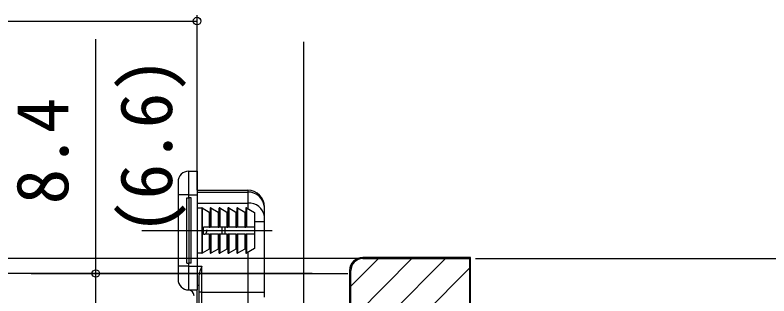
# Model space of a CAD drawing. Units: millimetres, scale not verified. Extents: x -525 to 525, y -783 to 779.
# Drawn here: x 319.4 to 446.5, y 367.4 to 414.7 of the extents above; entities that cross this region are included whole.
import ezdxf
from ezdxf.enums import TextEntityAlignment as Align

# ---------------------------------------------------------------- set-up
doc = ezdxf.new("R2010")
doc.units = ezdxf.units.MM
doc.header["$LTSCALE"] = 4
for name, color, linetype in [('0-3_YKK_11', 7, 'Continuous'), ('0-4_YKK_12', 2, 'Continuous'), ('0-5_YKK_13', 4, 'Continuous'), ('0-7_YKK_D', 6, 'Continuous'), ('0-9_YSS_K', 3, 'Continuous')]:
    doc.layers.add(name, color=color, linetype=linetype)
doc.styles.add('ＭＳ ゴシック', font='')
doc.styles.get('ＭＳ ゴシック').set_extended_font_data('MS Gothic')

msp = doc.modelspace()

# ---------------------------------------------------------------- linework, layer by layer
at = {"layer": '0-3_YKK_11'}
for points in [[(396.2, 353.7), (396.2, 373.9), (378, 373.9)], [(378, 373.7), (396, 373.7), (396, 353.7)], [(375.8, 371.7), (375.8, 276.117), (376.417, 275.5), (396.2, 275.5), (396.2, 299.7)], [(396, 353.7), (396, 299.7), (396, 275.7), (376.5, 275.7), (376, 276.2), (376, 371.7)]]:
    msp.add_lwpolyline(points, dxfattribs=at)
for radius in [2.2, 2]:
    msp.add_arc((378, 371.7), radius, 90.00001, 179.99999, dxfattribs=at)
at = {"layer": '0-4_YKK_12'}
for p, q in [((350.069, 385.226), (350.069, 410.191)), ((368.069, 358.928), (368.069, 410.191)), ((322.104, 371.2), (375.5, 371.2))]:
    msp.add_line(p, q, dxfattribs=at)
at = {"layer": '0-5_YKK_13'}
for p, q in [((348.669, 384.426), (348.669, 388.426)), ((346.869, 386.626), (346.869, 384.426)), ((350.069, 385.226), (358.619, 385.226)), ((358.619, 385.226), (358.619, 384.915)), ((346.869, 384.426), (346.869, 372.426)), ((348.669, 384.426), (346.869, 384.426)), ((348.369, 383.926), (348.669, 383.926)), ((348.369, 372.926), (348.369, 383.926)), ((348.669, 384.426), (350.069, 384.426)), ((348.669, 383.926), (348.669, 384.426)), ((349.105, 383.926), (348.669, 383.926)), ((348.769, 372.926), (348.769, 383.926)), ((349.105, 372.926), (349.105, 383.926)), ((350.069, 384.915), (358.619, 384.915)), ((350.069, 384.426), (350.069, 372.426)), ((358.619, 384.915), (358.619, 383.039)), ((350.069, 383.039), (358.619, 383.039)), ((358.619, 383.039), (358.619, 382.123)), ((350.069, 382.251), (350.869, 382.251)), ((350.869, 382.251), (350.869, 378.526)), ((350.919, 382.238), (352.119, 381.545)), ((350.919, 382.238), (350.919, 378.744)), ((352.119, 381.545), (352.119, 379.026)), ((352.269, 382.151), (352.269, 379.026)), ((352.419, 382.238), (353.619, 381.545)), ((352.419, 382.238), (352.419, 379.026)), ((353.619, 381.545), (353.619, 379.026)), ((353.769, 382.151), (353.769, 379.026)), ((353.919, 382.238), (355.119, 381.545)), ((353.919, 382.238), (353.919, 379.026)), ((355.119, 381.545), (355.119, 379.026)), ((355.269, 382.151), (355.269, 379.026)), ((355.419, 382.238), (356.619, 381.545)), ((355.419, 382.238), (355.419, 379.026)), ((356.619, 381.545), (356.619, 379.026)), ((356.769, 382.151), (356.769, 379.026)), ((356.919, 382.238), (358.119, 381.545)), ((356.919, 382.238), (356.919, 379.026)), ((358.119, 381.545), (358.119, 379.026)), ((358.269, 382.151), (358.269, 379.026)), ((358.419, 382.238), (359.769, 381.459)), ((358.419, 382.238), (358.419, 379.026)), ((361.419, 382.344), (361.419, 382.426)), ((361.419, 380.769), (361.419, 382.344)), ((361.419, 379.959), (361.419, 380.769)), ((351.169, 377.868), (351.169, 378.985)), ((352.119, 379.026), (351.369, 379.026)), ((352.119, 379.026), (352.269, 379.026)), ((352.419, 379.026), (352.269, 379.026)), ((353.619, 379.026), (352.419, 379.026)), ((353.619, 379.026), (353.769, 379.026)), ((353.919, 379.026), (353.769, 379.026)), ((355.119, 379.026), (353.919, 379.026)), ((354.243, 379.026), (354.243, 377.826)), ((354.762, 379.026), (354.762, 377.826)), ((355.119, 379.026), (355.269, 379.026)), ((355.419, 379.026), (355.269, 379.026)), ((356.619, 379.026), (355.419, 379.026)), ((356.619, 379.026), (356.769, 379.026)), ((356.919, 379.026), (356.769, 379.026)), ((358.119, 379.026), (356.919, 379.026)), ((358.119, 379.026), (358.269, 379.026)), ((358.419, 379.026), (358.269, 379.026)), ((359.769, 379.959), (361.419, 379.959)), ((359.769, 379.026), (359.769, 377.826)), ((361.419, 368.058), (361.419, 379.959)), ((340.765, 378.426), (362.759, 378.426)), ((350.869, 378.526), (350.869, 378.326)), ((350.869, 378.326), (350.869, 374.601)), ((350.919, 378.109), (350.919, 374.615)), ((352.119, 377.826), (351.369, 377.826)), ((352.119, 377.826), (352.269, 377.826)), ((352.119, 377.826), (352.119, 375.308)), ((352.269, 377.826), (352.269, 374.701)), ((352.419, 377.826), (352.269, 377.826)), ((353.619, 377.826), (352.419, 377.826)), ((352.419, 377.826), (352.419, 374.615)), ((353.619, 377.826), (353.769, 377.826)), ((353.619, 377.826), (353.619, 375.308)), ((353.769, 377.826), (353.769, 374.701)), ((353.919, 377.826), (353.769, 377.826)), ((355.119, 377.826), (353.919, 377.826)), ((353.919, 377.826), (353.919, 374.615)), ((355.119, 377.826), (355.269, 377.826)), ((355.119, 377.826), (355.119, 375.308)), ((355.269, 377.826), (355.269, 374.701)), ((355.419, 377.826), (355.269, 377.826)), ((356.619, 377.826), (355.419, 377.826)), ((355.419, 377.826), (355.419, 374.615)), ((356.619, 377.826), (356.769, 377.826)), ((356.619, 377.826), (356.619, 375.308)), ((356.769, 377.826), (356.769, 374.701)), ((356.919, 377.826), (356.769, 377.826)), ((358.119, 377.826), (356.919, 377.826)), ((356.919, 377.826), (356.919, 374.615)), ((358.119, 377.826), (358.269, 377.826)), ((358.119, 377.826), (358.119, 375.308)), ((358.269, 377.826), (358.269, 374.701)), ((358.419, 377.826), (358.269, 377.826)), ((359.769, 377.826), (358.419, 377.826)), ((358.419, 377.826), (358.419, 374.615)), ((359.769, 377.826), (359.769, 375.394)), ((352.119, 375.308), (350.919, 374.615)), ((353.619, 375.308), (352.419, 374.615)), ((355.119, 375.308), (353.919, 374.615)), ((356.619, 375.308), (355.419, 374.615)), ((358.119, 375.308), (356.919, 374.615)), ((359.769, 375.394), (358.419, 374.615)), ((350.869, 374.601), (350.069, 374.601)), ((358.619, 374.73), (358.619, 368.058)), ((348.369, 372.926), (348.669, 372.926)), ((349.105, 372.926), (348.669, 372.926)), ((348.669, 372.426), (348.669, 372.926)), ((346.869, 372.426), (346.869, 370.226)), ((348.669, 372.426), (346.869, 372.426)), ((346.869, 371.51), (346.869, 370.226)), ((348.669, 372.426), (350.069, 372.426)), ((348.669, 368.426), (348.669, 372.426)), ((350.069, 372.426), (350.069, 368.426)), ((350.069, 372.426), (350.869, 372.426)), ((350.869, 368.058), (350.869, 372.426)), ((350.369, 370.709), (350.369, 369.226)), ((350.069, 369.226), (350.369, 369.226)), ((350.369, 369.226), (350.369, 353.264)), ((348.669, 368.426), (350.069, 368.426)), ((350.069, 352.715), (350.069, 368.426)), ((350.869, 368.058), (350.369, 368.058)), ((350.869, 364.767), (350.869, 368.058)), ((350.869, 368.058), (358.619, 368.058)), ((358.619, 368.058), (361.419, 368.058)), ((358.619, 368.058), (358.619, 364.767)), ((361.419, 367.192), (361.419, 368.058))]:
    msp.add_line(p, q, dxfattribs=at)
for points in [[(348.669, 388.426), (350.069, 388.426), (350.069, 384.426)], [(359.769, 381.459), (359.769, 379.026), (358.419, 379.026)], [(346.869, 376.026), (346.869, 373.768), (346.869, 371.51)]]:
    msp.add_lwpolyline(points, dxfattribs=at)
for centre, radius, start, end in [((348.669, 386.626), 1.8, 90, 180), ((358.619, 382.426), 2.8, 0, 90), ((358.729, 382.225), 2.693, 2.5525, 92.34309), ((358.859, 380.473), 2.577, 6.60026, 95.34585), ((350.869, 382.151), 0.1, 60, 90), ((352.169, 381.632), 0.1, 240, 0), ((352.369, 382.151), 0.1, 60, 180), ((353.669, 381.632), 0.1, 240, 0), ((353.869, 382.151), 0.1, 60, 180), ((355.169, 381.632), 0.1, 240, 0), ((355.369, 382.151), 0.1, 60, 180), ((356.669, 381.632), 0.1, 240, 0), ((356.869, 382.151), 0.1, 60, 180), ((358.169, 381.632), 0.1, 240, 0), ((358.369, 382.151), 0.1, 60, 180), ((351.369, 378.526), 0.5, 90, 154.15807), ((351.369, 378.526), 0.5, 154.15807, 180), ((351.369, 378.326), 0.5, 180, 205.84193), ((351.369, 378.326), 0.5, 205.84193, 270), ((144.581, 427.751), 212.941, 346.48132, 346.65096), ((352.169, 375.221), 0.1, 0, 120), ((353.669, 375.221), 0.1, 0, 120), ((355.169, 375.221), 0.1, 0, 120), ((356.669, 375.221), 0.1, 0, 120), ((358.169, 375.221), 0.1, 0, 120), ((350.869, 374.701), 0.1, 270, 300), ((352.369, 374.701), 0.1, 180, 300), ((353.869, 374.701), 0.1, 180, 300), ((355.369, 374.701), 0.1, 180, 300), ((356.869, 374.701), 0.1, 180, 300), ((358.369, 374.701), 0.1, 180, 300), ((356.489, 369.859), 6.178, 155.44548, 172.09277), ((348.669, 370.226), 1.8, 180, 270), ((348.569, 367.428), 1, 0.00484, 87.94844)]:
    msp.add_arc(centre, radius, start, end, dxfattribs=at)
at = {"layer": '0-7_YKK_D'}
for p, q in [((350.069, 398.709), (350.069, 414.7)), ((108.931, 413.7), (350.069, 413.7)), ((377, 373.7), (292, 373.7)), ((336.412, 373.7), (312, 373.7)), ((397, 373.7), (487, 373.7)), ((336.4, 371.2), (312, 371.2)), ((369.5, 371.2), (312, 371.2)), ((336.4, 371.2), (332, 371.2))]:
    msp.add_line(p, q, dxfattribs=at)
msp.add_lwpolyline([(333, 362.8), (333, 371.2), (333, 410.641)], dxfattribs=at)
for centre in [(350.069, 413.7), (333, 371.2)]:
    msp.add_circle(centre, 0.637, dxfattribs=at)
at = {"layer": '0-9_YSS_K'}
for p, q in [((376, 369.047), (380.653, 373.7)), ((376, 363.39), (386.31, 373.7)), ((376, 357.733), (391.967, 373.7)), ((376, 352.077), (396, 372.077))]:
    msp.add_line(p, q, dxfattribs=at)

# ---------------------------------------------------------------- texts
at = {"layer": '0-7_YKK_D', "style": 'ＭＳ ゴシック'}
for s, p in [('(6.6)', (348.5, 377.686)), ('8.4', (331, 382.834))]:
    msp.add_text(s, height=8.798, rotation=90, dxfattribs=at).set_placement(p, align=Align.BOTTOM_LEFT)

doc.saveas('drawing.dxf')
